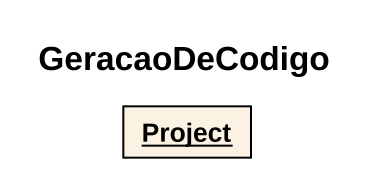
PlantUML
@startuml
title GeracaoDeCodigo
hide circle
hide empty members
object Project
@enduml
